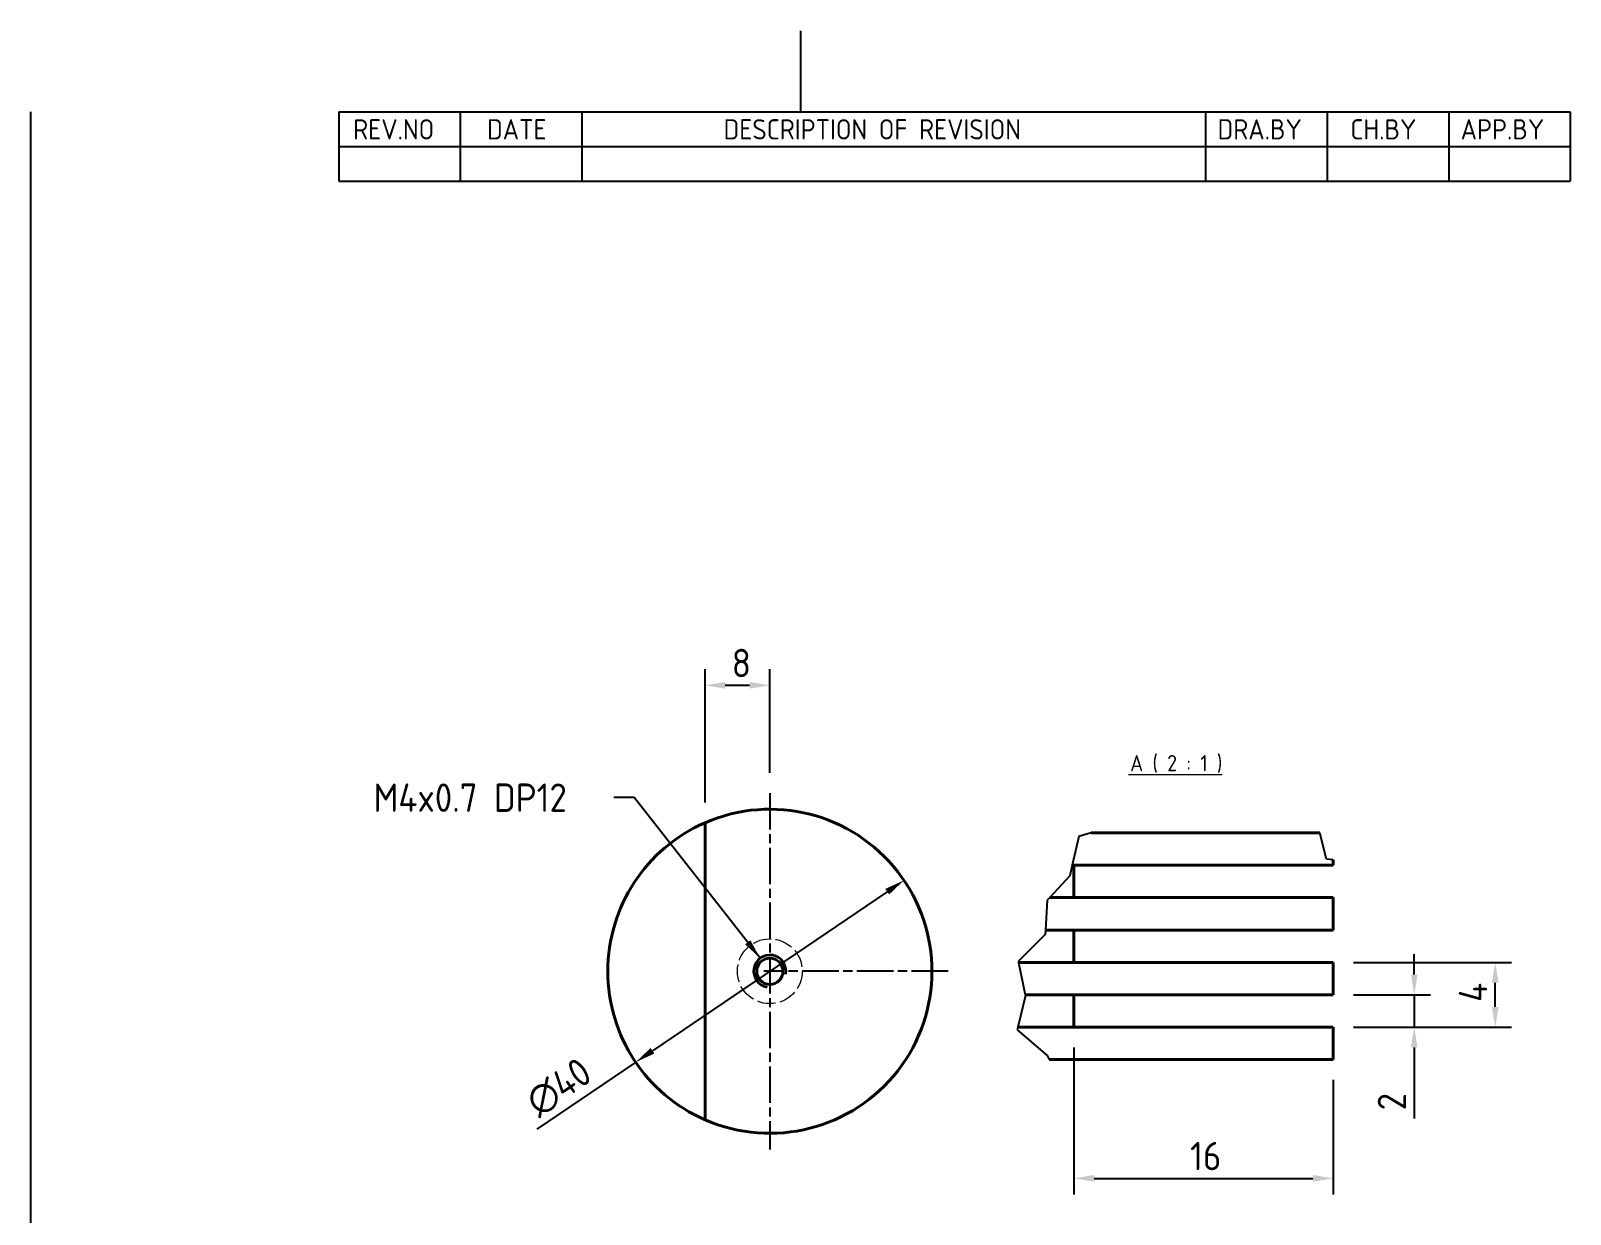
# Model space of a CAD drawing. Header units: millimetres. Extents: x 0 to 210, y 0 to 297.
# Drawn here: x 10 to 200, y 150.9 to 297 of the extents above; entities that cross this region are included whole.
import ezdxf

# ---------------------------------------------------------------- set-up
doc = ezdxf.new("R2010")
doc.units = ezdxf.units.MM
doc.linetypes.add('CHAIN', pattern=[0.35429999999999995, 0.2362, -0.0295, 0.0591, -0.0295])
doc.linetypes.add('DASHED', pattern=[0.2067, 0.1654, -0.0413])
doc.layers.get('0').update_dxf_attribs({"color": 3, "lineweight": 25})
for name, color, linetype, lineweight in [('가려진 것(ISO)', 2, 'DASHED', 18), ('가시적인 것(ISO)', 3, 'Continuous', 40), ('가시적인 좁은 것(ISO)', 3, 'Continuous', 35), ('경계(ISO)', 7, 'Continuous', 25), ('기호(ISO)', 5, 'Continuous', 25), ('끊기 선(JIS)', 7, 'Continuous', 25), ('중심 표식(ISO)', 1, 'Continuous', 25), ('치수(ISO)', 2, 'Continuous', 25)]:
    doc.layers.add(name, color=color, linetype=linetype, lineweight=lineweight)
doc.styles.add('ISO ProportionalPSTEK', font='isocp.shx')
doc.styles.add('치수 텍스트_PSTEK_POSCO', font='isocp.shx')
doc.styles.add('텍스트 스타일466', font='isocp.shx')
doc.dimstyles.new('치수_PSTEK_POSCO', dxfattribs={"dimtxt": 3.5, "dimasz": 2.5, "dimexe": 2, "dimexo": 2.5, "dimgap": 1, "dimtad": 1, "dimrnd": 1e-08, "dimdsep": 46, "dimtxsty": '치수 텍스트_PSTEK_POSCO', "dimcen": 0.09, "dimdle": 10, "dimclrd": 7, "dimclre": 7, "dimclrt": 2, "dimadec": 1, "dimazin": 2, "dimtfac": 1, "dimtmove": 0, "dimatfit": 3, "dimfxl": 0, "dimtolj": 1, "dimlwd": -1, "dimlwe": -1, "dimarcsym": 0})
doc.dimstyles.new('치수_PSTEK_POSCO$7', dxfattribs={"dimtxt": 3.5, "dimasz": 2.5, "dimexe": 2, "dimexo": 2.5, "dimgap": 1, "dimtad": 1, "dimrnd": 1e-08, "dimdsep": 46, "dimtxsty": '치수 텍스트_PSTEK_POSCO', "dimcen": 0.09, "dimdle": 10, "dimclrd": 7, "dimclre": 7, "dimclrt": 2, "dimadec": 1, "dimazin": 2, "dimtfac": 1, "dimtmove": 0, "dimatfit": 3, "dimfxl": 0, "dimtolj": 1, "dimlwd": -1, "dimlwe": -1, "dimarcsym": 0})

# ---------------------------------------------------------------- blocks, each defined once
blk = doc.blocks.new('경계 Default Border')
at = {"layer": '경계(ISO)', "flags": 128}
for points in [[(105, 297.0000076293945), (105, 287.0000076293945)], [(10, 10), (10, 287.0000076293945)]]:
    blk.add_lwpolyline(points, dxfattribs=at)
blk = doc.blocks.new('리비전 내역')
at = {"layer": '기호(ISO)'}
for p, q in [((48.00000000000001, 287.0000076293945), (200, 287.0000076293945)), ((48.00000000000001, 287.0000076293945), (48.00000000000001, 282.7200076293945)), ((63.00000000000001, 287.0000076293945), (63.00000000000001, 282.7200076293945)), ((78, 287.0000076293945), (78, 282.7200076293945)), ((155, 287.0000076293945), (155, 282.7200076293945)), ((170, 287.0000076293945), (170, 282.7200076293945)), ((185, 287.0000076293945), (185, 282.7200076293945)), ((200, 287.0000076293945), (200, 282.7200076293945)), ((48.00000000000001, 282.7200076293945), (200, 282.7200076293945)), ((48.00000000000001, 282.7200076293945), (48.00000000000001, 278.4400076293945)), ((63.00000000000001, 282.7200076293945), (63.00000000000001, 278.4400076293945)), ((78, 282.7200076293945), (78, 278.4400076293945)), ((155, 282.7200076293945), (155, 278.4400076293945)), ((170, 282.7200076293945), (170, 278.4400076293945)), ((185, 282.7200076293945), (185, 278.4400076293945)), ((200, 282.7200076293945), (200, 278.4400076293945)), ((48.00000000000001, 278.4400076293945), (200, 278.4400076293945))]:
    blk.add_line(p, q, dxfattribs=at)
at = {"layer": '기호(ISO)', "color": 2, "char_height": 2.5, "attachment_point": 7, "style": 'ISO ProportionalPSTEK'}
for s, insert in [('REV.NO', (49.7871163682308, 283.5831900503393)), ('DATE', (66.31423177283666, 283.5831900503393)), ('DESCRIPTION OF REVISION', (95.50702043336295, 283.5831900503393)), ('DRA.BY', (156.4757339553203, 283.5831900503393)), ('CH.BY', (172.8642915086116, 283.5831900503393)), ('APP.BY', (186.4777339604403, 283.5831900503393))]:
    blk.add_mtext(s, dxfattribs=dict(at, insert=insert))
blk = doc.blocks.new('*D25')
at = {"layer": 'Defpoints', "color": 0}
for p in [(170.7485312831818, 178.0065948582577), (180.7485312831818, 178.0065948582577), (170.7485312831818, 174.0065948582458)]:
    blk.add_point(p, dxfattribs=at)
at = {"layer": '치수(ISO)', "color": 7}
for p, q in [((180.7485312831818, 180.5065948582577), (180.7485312831818, 183.0065948582577)), ((173.2485312831818, 178.0065948582577), (182.7485312831818, 178.0065948582577)), ((180.7485312831818, 178.0065948582577), (180.7485312831818, 174.0065948582458)), ((173.2485312831818, 174.0065948582458), (182.7485312831818, 174.0065948582458)), ((180.7485312831818, 171.5065948582458), (180.7485312831818, 162.7459319806843))]:
    blk.add_line(p, q, dxfattribs=at)
for points in [[(180.3318646165152, 180.5065948582577), (181.1651979498485, 180.5065948582577), (180.7485312831818, 178.0065948582577)], [(180.3318646165152, 171.5065948582458), (181.1651979498485, 171.5065948582458), (180.7485312831818, 174.0065948582458)]]:
    blk.add_solid(points, dxfattribs=at)
at = {"layer": '치수(ISO)', "color": 2, "insert": (177.9981867949928, 163.7459319806843), "char_height": 3.5, "attachment_point": 4, "rotation": 90, "style": '치수 텍스트_PSTEK_POSCO'}
blk.add_mtext('\\A1;2', dxfattribs=at)
blk = doc.blocks.new('*D26')
at = {"layer": 'Defpoints', "color": 0}
for p in [(170.7485312831818, 182.0065948582577), (190.7485312831818, 182.0065948582577), (170.7485312831818, 174.0065948582458)]:
    blk.add_point(p, dxfattribs=at)
at = {"layer": '치수(ISO)', "color": 7}
for p, q in [((173.2485312831818, 182.0065948582577), (192.7485312831818, 182.0065948582577)), ((190.7485312831818, 176.5065948582458), (190.7485312831818, 179.5065948582577)), ((173.2485312831818, 174.0065948582458), (192.7485312831818, 174.0065948582458))]:
    blk.add_line(p, q, dxfattribs=at)
for points in [[(190.3318646165152, 179.5065948582577), (191.1651979498485, 179.5065948582577), (190.7485312831818, 182.0065948582577)], [(190.3318646165152, 176.5065948582458), (191.1651979498485, 176.5065948582458), (190.7485312831818, 174.0065948582458)]]:
    blk.add_solid(points, dxfattribs=at)
at = {"layer": '치수(ISO)', "color": 2, "insert": (187.9985312831818, 177.1315948582518), "char_height": 3.5, "attachment_point": 4, "rotation": 90, "style": '치수 텍스트_PSTEK_POSCO'}
blk.add_mtext('\\A1;4', dxfattribs=at)
blk = doc.blocks.new('*D27')
at = {"layer": 'Defpoints', "color": 0}
for p in [(138.7485312831818, 174.0065948582518), (170.7485312831818, 170.0065948582518), (170.7485312831818, 155.3548320377015)]:
    blk.add_point(p, dxfattribs=at)
at = {"layer": '치수(ISO)', "color": 7}
for p, q in [((138.7485312831818, 171.5065948582518), (138.7485312831818, 153.3548320377015)), ((170.7485312831818, 167.5065948582518), (170.7485312831818, 153.3548320377015)), ((141.2485312831818, 155.3548320377015), (168.2485312831818, 155.3548320377015))]:
    blk.add_line(p, q, dxfattribs=at)
for points in [[(141.2485312831818, 155.7714987043682), (141.2485312831818, 154.9381653710348), (138.7485312831818, 155.3548320377015)], [(168.2485312831818, 155.7714987043682), (168.2485312831818, 154.9381653710348), (170.7485312831818, 155.3548320377015)]]:
    blk.add_solid(points, dxfattribs=at)
at = {"layer": '치수(ISO)', "color": 2, "insert": (153.0867202595598, 158.1048320377015), "char_height": 3.5, "attachment_point": 4, "style": '치수 텍스트_PSTEK_POSCO'}
blk.add_mtext('\\A1;16', dxfattribs=at)
blk = doc.blocks.new('*D28')
at = {"layer": 'Defpoints', "color": 0}
for p in [(117.7689065910402, 192.1386421507132), (84.65939173601505, 169.6940431107465)]:
    blk.add_point(p, dxfattribs=at)
at = {"layer": '치수(ISO)', "color": 7}
for p, q in [((115.6995619126011, 190.7358547107153), (86.72873641445412, 171.0968305507444)), ((84.65939173601505, 169.6940431107465), (72.44128990684027, 161.4115177464798))]:
    blk.add_line(p, q, dxfattribs=at)
blk.add_arc((101.2141491635276, 180.9163426307298), 20.00000000000001, 208.4033629306845, 239.259849082663, dxfattribs=at)
for points in [[(115.4657640059348, 191.0807454904551), (115.9333598192675, 190.3909639309754), (117.7689065910402, 192.1386421507132)], [(86.49493850778778, 171.4417213304843), (86.96253432112042, 170.7519397710046), (84.65939173601505, 169.6940431107465)]]:
    blk.add_solid(points, dxfattribs=at)
at = {"layer": '치수(ISO)', "color": 2, "insert": (71.72596159421818, 164.2489118687619), "char_height": 3.5, "attachment_point": 4, "rotation": 34.13294088199282, "style": '치수 텍스트_PSTEK_POSCO'}
blk.add_mtext('\\A1;∅40', dxfattribs=at)
blk = doc.blocks.new('*D29')
at = {"layer": 'Defpoints', "color": 0}
for p in [(101.2141491635276, 216.2083727120027), (101.2141491635276, 202.9163426307298), (93.21414916352762, 199.2466454105532)]:
    blk.add_point(p, dxfattribs=at)
at = {"layer": '치수(ISO)', "color": 7}
for p, q in [((93.21414916352762, 201.7466454105532), (93.21414916352762, 218.2083727120027)), ((101.2141491635276, 205.4163426307298), (101.2141491635276, 218.2083727120027)), ((95.71414916352762, 216.2083727120027), (98.71414916352762, 216.2083727120027))]:
    blk.add_line(p, q, dxfattribs=at)
for points in [[(95.71414916352762, 216.6250393786694), (95.71414916352762, 215.791706045336), (93.21414916352762, 216.2083727120027)], [(98.71414916352762, 216.6250393786694), (98.71414916352762, 215.791706045336), (101.2141491635276, 216.2083727120027)]]:
    blk.add_solid(points, dxfattribs=at)
at = {"layer": '치수(ISO)', "color": 2, "insert": (96.51414916352762, 218.9583727120027), "char_height": 3.5, "attachment_point": 4, "style": '치수 텍스트_PSTEK_POSCO'}
blk.add_mtext('\\A1;8', dxfattribs=at)

msp = doc.modelspace()

# ---------------------------------------------------------------- linework, layer by layer
at = {"layer": '가려진 것(ISO)', "ltscale": 13.51004695892334}
msp.add_circle((101.2141491635276, 180.9163426307298), 3.999999999999999, dxfattribs=at)
at = {"layer": '가시적인 것(ISO)'}
for p, q in [((93.21414916352762, 199.2466454105532), (93.21414916352764, 162.5860398509065)), ((140.8700241435672, 198.0065948582403), (169.0864528590162, 198.0065948582484)), ((170.7485312831818, 194.0065948582518), (138.5460380713673, 194.0065948582401)), ((138.7485312831818, 194.0065948582518), (138.7485312831818, 190.0065948582518)), ((170.7485312831818, 194.0065948582518), (170.7485312831818, 194.6573603579449)), ((135.7592268801598, 190.00659485824), (170.7485312831818, 190.0065948582518)), ((170.7485312831818, 186.0065948582518), (170.7485312831818, 190.0065948582518)), ((170.7485312831818, 186.0065948582518), (135.2372581520071, 186.00659485824)), ((138.7485312831818, 186.0065948582518), (138.7485312831818, 182.0065948582518)), ((131.9174187530895, 182.0065948582399), (170.7485312831818, 182.0065948582518)), ((170.7485312831818, 178.0065948582518), (170.7485312831818, 182.0065948582518)), ((170.7485312831818, 178.0065948582518), (132.7425349866197, 178.0065948582399)), ((138.7485312831818, 178.0065948582518), (138.7485312831818, 174.0065948582518)), ((131.8218332416268, 174.0065948582399), (170.7485312831818, 174.0065948582518)), ((170.7485312831818, 170.0065948582518), (170.7485312831818, 174.0065948582518)), ((135.6996084109904, 170.00659485824), (170.7485312831818, 170.0065948582518))]:
    msp.add_line(p, q, dxfattribs=at)
msp.add_circle((101.2141491635276, 180.9163426307298), 1.621, dxfattribs=at)
for start, end in [(246.4218215217982, 113.5781784782018), (113.5781784782018, 246.421821521798)]:
    msp.add_arc((101.2141491635276, 180.9163426307298), 20, start, end, dxfattribs=at)
at = {"layer": '가시적인 좁은 것(ISO)'}
msp.add_arc((101.2141491635276, 180.9163426307298), 1.999999999999998, 350.0000000000014, 259.9999999999508, dxfattribs=at)
at = {"layer": '기호(ISO)', "color": 7, "lineweight": 18}
msp.add_line((145.4707755923681, 205.1854387267882), (157.027390229743, 205.1854387267882), dxfattribs=at)
at = {"layer": '끊기 선(JIS)'}
for p, q in [((140.8700241435669, 198.0065948582402), (139.3583624352619, 197.5370347027463)), ((169.9151397656457, 194.7650016902017), (169.0864528590169, 198.0065948582455)), ((139.3583624352621, 197.5370347027463), (138.5460380713672, 194.0065948582401)), ((138.5460380713697, 194.0065948582508), (138.2401553108302, 192.6771989499732)), ((170.7485312831818, 194.6573603579449), (169.9151397656455, 194.7650016902037)), ((138.2401553108299, 192.6771989499728), (135.7592268801686, 190.0065948582495)), ((135.7592268801597, 190.00659485824), (135.4609776141143, 189.6855433920184)), ((135.4609776141143, 189.6855433920184), (135.2372581520071, 186.00659485824)), ((135.202780614986, 185.4396299501534), (131.8858549827526, 182.1596097623433)), ((135.2372581520077, 186.0065948582499), (135.2027806149863, 185.4396299501537)), ((131.8858549827526, 182.1596097623433), (131.9174187530876, 182.0065948582494)), ((131.9174187530895, 182.0065948582399), (132.7425349866197, 178.0065948582399)), ((132.7556649049976, 177.9429436156904), (131.821833241629, 174.0065948582494)), ((132.7425349866177, 178.0065948582495), (132.7556649049976, 177.9429436156904)), ((131.8218332416268, 174.0065948582399), (131.7496345389293, 173.7022581294693)), ((131.7496345389293, 173.7022581294693), (135.4542373175171, 170.5377800361551)), ((135.454237317517, 170.5377800361551), (135.6996084109904, 170.00659485824))]:
    msp.add_line(p, q, dxfattribs=at)
at = {"layer": '중심 표식(ISO)', "linetype": 'CHAIN', "ltscale": 19.05165100097656}
for p, q in [((101.2141491635276, 202.9163426307298), (101.2141491635276, 158.9163426307298)), ((123.2141491635276, 180.9163426307298), (100.4641491635276, 180.9163426307298))]:
    msp.add_line(p, q, dxfattribs=at)

# ---------------------------------------------------------------- block references
msp.add_blockref('경계 Default Border', (0, 0))
at = {"layer": '기호(ISO)'}
msp.add_blockref('리비전 내역', (0, 0), dxfattribs=at)

# ---------------------------------------------------------------- texts
at = {"layer": '기호(ISO)', "color": 7, "insert": (145.6803761320688, 205.4065948582644), "char_height": 2.000000029802322, "attachment_point": 7, "style": '텍스트 스타일466'}
msp.add_mtext('A ( 2 : 1 )', dxfattribs=at)
at = {"layer": '기호(ISO)', "color": 2, "insert": (52.29411136271218, 202.3432538595169), "char_height": 3.499999940395355, "width": 28.68026669025421, "attachment_point": 4, "line_spacing_factor": 0.612500011920929, "style": '치수 텍스트_PSTEK_POSCO'}
msp.add_mtext('{M4x0.7 DP12}', dxfattribs=at)

# ---------------------------------------------------------------- dimensions: what is measured, and where the dimension line sits
at = {"layer": '치수(ISO)', "color": 7}
for base, p1, p2, angle, override, picture, middle in [((101.2141491635276, 216.2083727120027), (93.21414916352762, 199.2466454105532), (101.2141491635276, 202.9163426307298), 180, {"dimdec": 2, "dimtp": 0, "dimtm": -0, "dimtdec": 2, "dimtofl": 0, "dimatfit": 1}, '*D29', (97.21414916352762, 216.2083727120027)), ((180.7485312831818, 178.0065948582577), (170.7485312831818, 174.0065948582458), (170.7485312831818, 178.0065948582577), 90, {"dimdec": 2, "dimlfac": 0.5, "dimtp": 0, "dimtm": -0, "dimtdec": 2, "dimtofl": 1, "dimatfit": 1}, '*D25', (180.7485312831818, 164.595474303519)), ((190.7485312831818, 182.0065948582577), (170.7485312831818, 174.0065948582458), (170.7485312831818, 182.0065948582577), 90, {"dimdec": 2, "dimlfac": 0.5, "dimtp": 0, "dimtm": -0, "dimtdec": 2, "dimtofl": 0, "dimatfit": 1}, '*D26', (190.7485312831818, 178.0065948582518)), ((170.7485312831818, 155.3548320377015), (138.7485312831818, 174.0065948582518), (170.7485312831818, 170.0065948582518), 180, {"dimdec": 2, "dimlfac": 0.5, "dimtp": 0, "dimtm": -0, "dimtdec": 2, "dimtofl": 0, "dimatfit": 1}, '*D27', (154.7485312831818, 155.3548320377015))]:
    dim = msp.add_linear_dim(base=base, p1=p1, p2=p2, angle=angle, dimstyle='치수_PSTEK_POSCO', override=override, dxfattribs=at)
    dim.commit()
    dim.dimension.update_dxf_attribs({"geometry": picture, "text_midpoint": middle, "dimtype": 160})
dim = msp.add_diameter_dim_2p(p1=(117.7689065910402, 192.1386421507132), p2=(84.65939173601505, 169.6940431107465), dimstyle='치수_PSTEK_POSCO', override={"dimdec": 2, "dimlfac": 1, "dimtp": 0, "dimtm": -0, "dimtdec": 2, "dimatfit": 2}, dxfattribs=at)
dim.commit()
dim.dimension.update_dxf_attribs({"geometry": '*D28', "text_midpoint": (76.31210503920235, 164.0355034492034), "dimtype": 163})

# ---------------------------------------------------------------- leaders
at = {"layer": '기호(ISO)', "color": 7, "annotation_type": 0, "has_hookline": 1, "hookline_direction": 1, "text_width": 24.71020627210108}
msp.add_leader([(100.0268688786318, 182.5258038837886), (84.47437805296639, 202.3432538595169), (81.97437805296639, 202.3432538595169)], dimstyle='치수_PSTEK_POSCO$7', override={"dimtad": 0}, dxfattribs=at)

doc.saveas('drawing.dxf')
